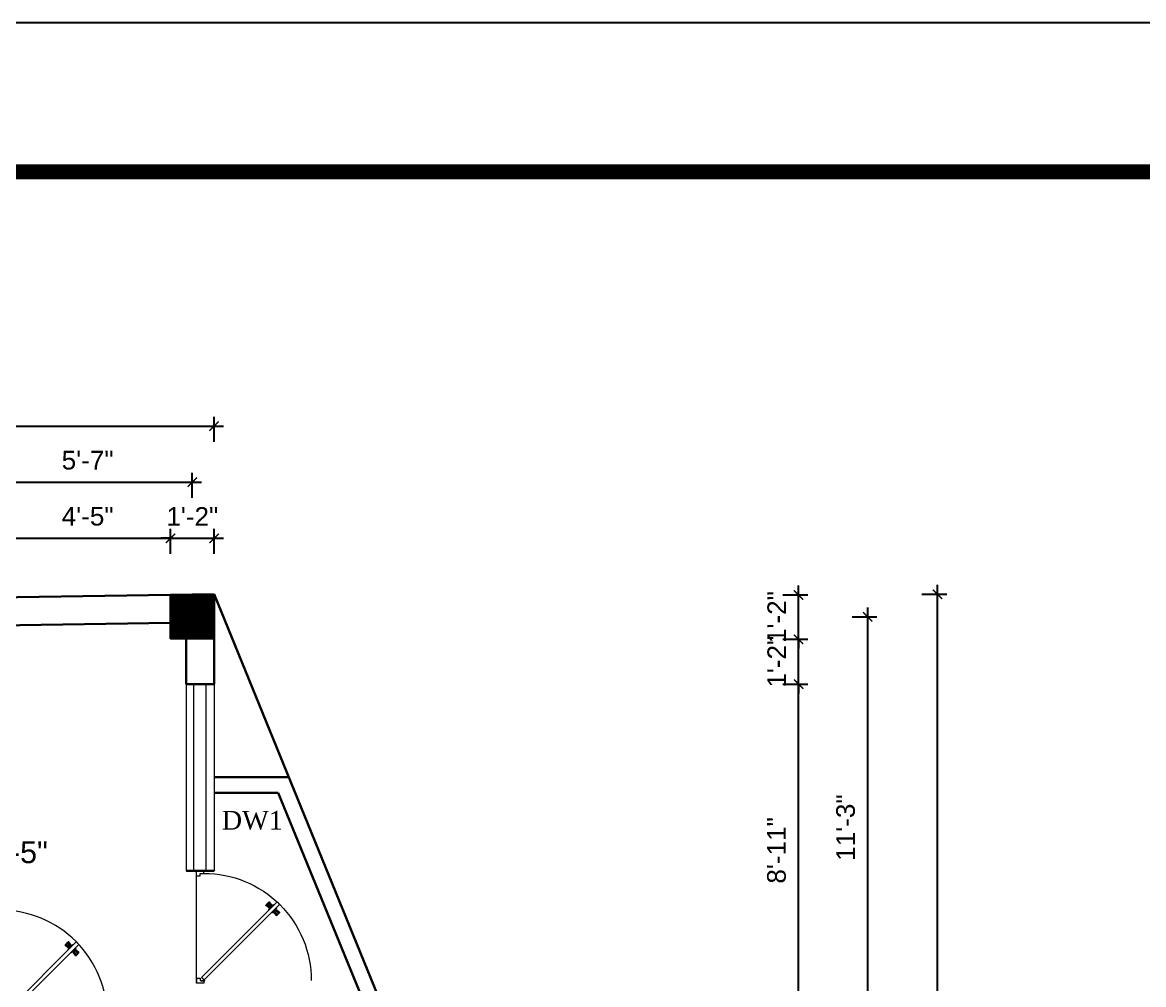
# Model space of a CAD drawing. Header units: inches. Extents: x -4737 to 13205, y 2479 to 13285.
# Drawn here: x -3426.7 to -3066.4, y 8952.8 to 9261.9 of the extents above; entities that cross this region are included whole.
import ezdxf

# ---------------------------------------------------------------- set-up
doc = ezdxf.new("R2010")
doc.units = ezdxf.units.IN
doc.header["$MEASUREMENT"] = 0
for name, color, linetype, lineweight in [('hatch-.09', 8, 'Continuous', 9), ('ns_DIMS', 1, 'Continuous', 0), ('ns_TEXT', 7, 'Continuous', 13), ('PUERTAS', 7, 'Continuous', 9), ('Text', 7, 'Continuous', 13), ('WALL', 12, 'Continuous', 30), ('wall2', 1, 'Continuous', 15), ('windoow', 4, 'Continuous', 5)]:
    doc.layers.add(name, color=color, linetype=linetype, lineweight=lineweight)
doc.styles.add('arial 1000', font='arial.ttf')
doc.styles.get("Standard").update_dxf_attribs({"font": 'arial.ttf'})
doc.dimstyles.new("1-8'", dxfattribs={"dimtxt": 6, "dimasz": 3, "dimexe": 3, "dimexo": 6, "dimgap": 4, "dimtad": 1, "dimdec": 0, "dimzin": 0, "dimdsep": 46, "dimlunit": 4, "dimtxsty": 'arial 1000', "dimblk": 'ARCHTICK', "dimcen": 8, "dimdle": 3, "dimclrt": 7, "dimazin": 0, "dimtfac": 1, "dimtdec": 0, "dimtix": 1, "dimtmove": 2, "dimatfit": 3, "dimfxl": 5, "dimfxlon": 1, "dimarcsym": 0})

# ---------------------------------------------------------------- blocks, each defined once
blk = doc.blocks.new('3ft')
at = {"layer": 'PUERTAS', "color": 2}
for p, q in [((1.01, 2.52), (25.23, 26.74)), ((26.05, 25.92), (1.77, 1.64)), ((21.99, 26.11), (21.98, 26.13)), ((26.05, 25.92), (25.23, 26.74)), ((25.42, 22.68), (25.43, 22.67)), ((0, 2.4), (0, 0)), ((0.72, 2.4), (0, 2.4)), ((1.6, 0), (0, 0)), ((0.72, 1.52), (0.72, 2.44)), ((0.8, 1.52), (0.72, 1.52)), ((0.8, 1.52), (0.8, 2.41)), ((0.8, 1.2), (0.8, 1.52)), ((1.6, 1.2), (0.8, 1.2)), ((1.57, 1.84), (0.94, 2.47)), ((1.63, 1.89), (0.97, 2.55)), ((1.63, 1.89), (1.57, 1.84)), ((1.77, 1.64), (1.57, 1.84)), ((1.6, 0), (1.6, 1.2)), ((34.4, 0), (34.4, 1.2)), ((34.4, 1.2), (35.2, 1.2)), ((34.4, 0), (36, 0)), ((35.2, 1.2), (35.2, 2.4)), ((35.2, 2.4), (36, 2.4)), ((36, 0), (36, 2.4))]:
    blk.add_line(p, q, dxfattribs=at)
at = {"layer": 'PUERTAS', "color": 8}
for p, q in [((22.57, 24.94), (21.65, 25.68)), ((22.63, 24.99), (21.69, 25.75)), ((22.74, 25.1), (21.84, 25.9)), ((22.13, 26.28), (21.98, 26.13)), ((22.88, 25.24), (22.01, 26.06)), ((22.13, 26.28), (22.27, 26.42)), ((22.29, 26.41), (22.27, 26.42)), ((23.16, 25.52), (22.34, 26.39)), ((23.3, 25.66), (22.5, 26.56)), ((23.41, 25.77), (22.65, 26.71)), ((23.46, 25.83), (22.72, 26.75)), ((23.11, 25.12), (22.99, 25.23)), ((23.28, 25.3), (23.17, 25.41)), ((23.36, 25.37), (23.25, 25.49)), ((23.41, 25.43), (23.3, 25.54)), ((23.44, 25.45), (23.33, 25.56)), ((23.64, 25.27), (23.41, 25.22)), ((23.87, 25.49), (23.49, 25.3)), ((24.08, 25.71), (23.57, 25.38)), ((22.69, 24.32), (23.02, 24.83)), ((22.95, 24.96), (22.84, 25.07)), ((22.98, 24.99), (22.86, 25.1)), ((23.03, 25.04), (22.91, 25.15)), ((22.91, 24.53), (23.1, 24.91)), ((23.13, 24.76), (23.18, 24.99)), ((23.31, 24.94), (23.28, 25.08)), ((23.46, 25.09), (23.32, 25.13)), ((23.63, 23.38), (24.14, 23.72)), ((23.84, 23.6), (24.22, 23.79)), ((24.07, 23.82), (24.3, 23.88)), ((24.25, 24), (24.39, 23.97)), ((24.25, 23.26), (24.99, 22.34)), ((24.27, 23.64), (24.38, 23.53)), ((24.3, 23.67), (24.41, 23.56)), ((24.3, 23.32), (25.06, 22.38)), ((24.35, 23.72), (24.46, 23.61)), ((24.4, 24.15), (24.43, 24.01)), ((24.41, 23.43), (25.2, 22.53)), ((24.43, 23.8), (24.54, 23.69)), ((24.58, 24.33), (24.52, 24.1)), ((24.55, 23.57), (25.37, 22.7)), ((24.6, 23.97), (24.72, 23.86)), ((24.8, 24.56), (24.61, 24.18)), ((25.02, 24.77), (24.68, 24.26)), ((24.68, 24.05), (24.79, 23.94)), ((24.73, 24.1), (24.85, 23.99)), ((24.76, 24.13), (24.87, 24.02)), ((24.83, 23.85), (25.7, 23.03)), ((24.97, 23.99), (25.87, 23.2)), ((25.08, 24.1), (26.02, 23.34)), ((25.14, 24.15), (26.06, 23.41)), ((25.58, 22.82), (25.43, 22.67)), ((25.58, 22.82), (25.73, 22.97)), ((25.72, 22.98), (25.73, 22.97)), ((0, 0), (36, 0))]:
    blk.add_line(p, q, dxfattribs=at)
at = {"layer": 'PUERTAS', "color": 1}
for p, q in [((21.67, 25.73), (22.17, 26.23)), ((22.49, 24.95), (21.67, 25.61)), ((21.7, 25.82), (22.14, 26.26)), ((21.73, 25.79), (21.7, 25.82)), ((22.58, 26.7), (22.14, 26.26)), ((22.67, 26.73), (22.17, 26.23)), ((22.61, 26.67), (22.58, 26.7)), ((22.6, 24.96), (23.02, 25.38)), ((23.45, 25.91), (22.79, 26.73)), ((22.82, 25.06), (23.08, 25.32)), ((23.44, 25.81), (23.02, 25.38)), ((23.34, 25.58), (23.08, 25.32)), ((23.46, 25.47), (23.19, 25.21)), ((23.33, 25.7), (23.34, 25.69)), ((23.45, 25.46), (23.33, 25.57)), ((23.57, 25.47), (23.57, 25.47)), ((24.15, 25.79), (23.68, 25.48)), ((23.68, 25.48), (23.68, 25.48)), ((24.27, 25.78), (24.26, 25.79)), ((22.61, 24.25), (22.92, 24.72)), ((22.62, 24.13), (22.61, 24.14)), ((22.7, 25.07), (22.71, 25.06)), ((22.94, 24.95), (22.83, 25.07)), ((22.92, 24.72), (22.92, 24.72)), ((22.93, 24.94), (23.19, 25.21)), ((22.93, 24.84), (22.93, 24.83)), ((23.44, 23.31), (23.45, 23.3)), ((23.56, 23.3), (24.03, 23.61)), ((24.03, 23.61), (24.03, 23.62)), ((24.14, 23.62), (24.14, 23.62)), ((24.25, 23.62), (24.51, 23.89)), ((24.26, 23.29), (24.69, 23.71)), ((24.26, 23.63), (24.37, 23.52)), ((24.26, 23.18), (24.92, 22.37)), ((24.37, 23.52), (24.63, 23.77)), ((24.37, 23.4), (24.37, 23.4)), ((24.78, 24.15), (24.51, 23.89)), ((24.89, 24.03), (24.63, 23.77)), ((25.11, 24.14), (24.69, 23.71)), ((24.77, 24.14), (24.88, 24.03)), ((24.79, 24.38), (24.78, 24.37)), ((24.78, 24.26), (24.78, 24.26)), ((25.1, 24.84), (24.79, 24.38)), ((25, 24.03), (25, 24.03)), ((25.04, 22.36), (25.54, 22.86)), ((25.09, 24.96), (25.1, 24.95)), ((25.1, 22.42), (25.13, 22.39)), ((25.13, 22.39), (25.57, 22.83)), ((25.22, 24.14), (26.03, 23.48)), ((26.04, 23.37), (25.54, 22.86)), ((26.01, 23.27), (25.57, 22.83)), ((25.98, 23.3), (26.01, 23.27))]:
    blk.add_line(p, q, dxfattribs=at)
at = {"layer": 'PUERTAS', "color": 2}
for radius in [0.155, 0.0752]:
    blk.add_circle((0.82, 2.56), radius, dxfattribs=at)
at = {"layer": 'PUERTAS', "color": 8}
blk.add_arc((0.82, 2.56), 34.38, 359.7285, 90.0333, dxfattribs=at)
at = {"layer": 'PUERTAS', "color": 1}
for centre, start, end in [((22.73, 26.68), 38.9236, 135), ((23.28, 25.63), 315, 45), ((23.39, 25.86), 315, 38.9236), ((23.51, 25.41), 50.2572, 135), ((23.62, 25.53), 230.2572, 315), ((24.2, 25.73), 45, 135), ((22.54, 25.01), 231.0764, 315), ((22.67, 24.2), 135, 225), ((22.77, 25.12), 225, 315), ((22.99, 24.89), 135, 219.7428), ((22.87, 24.78), 315, 39.7428), ((23.51, 23.36), 225, 315), ((24.09, 23.56), 50.2572, 135), ((24.2, 23.68), 230.2572, 315), ((24.32, 23.23), 135, 218.9236), ((24.42, 23.46), 135, 225), ((24.84, 24.31), 135, 219.7428), ((24.72, 24.21), 315, 39.7428), ((24.94, 23.98), 45, 135), ((24.98, 22.42), 218.9236, 315), ((25.04, 24.89), 315, 45), ((25.17, 24.08), 51.0764, 135), ((25.98, 23.42), 315, 51.0764)]:
    blk.add_arc(centre, 0.08, start, end, dxfattribs=at)
blk = doc.blocks.new('*U36')
at = {"color": 3}
blk.add_blockref('3ft', (0, 0), dxfattribs=at)
blk = doc.blocks.new('_ArchTick')
at = {"color": 0, "const_width": 0.15}
blk.add_lwpolyline([(-0.5, -0.5), (0.5, 0.5)], dxfattribs=at)
blk = doc.blocks.new('*D1556')
at = {"layer": 'Defpoints', "color": 0, "transparency": 16777216}
for p in [(-3365.11, 9049.31), (-3177.3, 9049.31), (-3309.66, 8942.51)]:
    blk.add_point(p, dxfattribs=at)
at = {"layer": 'ns_DIMS', "color": 0, "lineweight": -2, "transparency": 16777216}
for p, q in [((-3177.3, 8939.51), (-3177.3, 9052.31)), ((-3182.3, 9049.31), (-3174.3, 9049.31)), ((-3182.3, 8942.51), (-3174.3, 8942.51))]:
    blk.add_line(p, q, dxfattribs=at)
at = {"layer": 'ns_DIMS', "color": 0, "lineweight": -2, "transparency": 16777216, "xscale": 3, "yscale": 3, "zscale": 3}
for p, rotation in [((-3177.3, 9049.31), 90), ((-3177.3, 8942.51), 270)]:
    blk.add_blockref('_ArchTick', p, dxfattribs=dict(at, rotation=rotation))
at = {"layer": 'ns_DIMS', "color": 7, "transparency": 16777216, "insert": (-3184.36, 8995.91), "char_height": 6, "attachment_point": 5, "rotation": 90, "style": 'arial 1000'}
blk.add_mtext('8\'-11"', dxfattribs=at)
blk = doc.blocks.new('*D1557')
at = {"layer": 'Defpoints', "color": 0, "transparency": 16777216}
for p in [(-3365.11, 9063.73), (-3177.3, 9063.73), (-3365.11, 9049.31)]:
    blk.add_point(p, dxfattribs=at)
at = {"layer": 'ns_DIMS', "color": 0, "lineweight": -2, "transparency": 16777216}
for p, q in [((-3177.3, 9063.73), (-3177.3, 9066.73)), ((-3182.3, 9063.73), (-3174.3, 9063.73)), ((-3177.3, 9049.31), (-3177.3, 9063.73)), ((-3182.3, 9049.31), (-3174.3, 9049.31)), ((-3177.3, 9049.31), (-3177.3, 9046.31))]:
    blk.add_line(p, q, dxfattribs=at)
at = {"layer": 'ns_DIMS', "color": 0, "lineweight": -2, "transparency": 16777216, "xscale": 3, "yscale": 3, "zscale": 3}
for p, rotation in [((-3177.3, 9063.73), 270), ((-3177.3, 9049.31), 90)]:
    blk.add_blockref('_ArchTick', p, dxfattribs=dict(at, rotation=rotation))
at = {"layer": 'ns_DIMS', "color": 7, "transparency": 16777216, "insert": (-3184.31, 9056.52), "char_height": 6, "attachment_point": 5, "rotation": 90, "style": 'arial 1000'}
blk.add_mtext('1\'-2"', dxfattribs=at)
blk = doc.blocks.new('*D1558')
at = {"layer": 'Defpoints', "color": 0, "transparency": 16777216}
for p in [(-3365.11, 9077.96), (-3177.3, 9077.96), (-3365.11, 9063.73)]:
    blk.add_point(p, dxfattribs=at)
at = {"layer": 'ns_DIMS', "color": 0, "lineweight": -2, "transparency": 16777216}
for p, q in [((-3177.3, 9077.96), (-3177.3, 9080.96)), ((-3182.3, 9077.96), (-3174.3, 9077.96)), ((-3177.3, 9063.73), (-3177.3, 9077.96)), ((-3182.3, 9063.73), (-3174.3, 9063.73)), ((-3177.3, 9063.73), (-3177.3, 9060.73))]:
    blk.add_line(p, q, dxfattribs=at)
at = {"layer": 'ns_DIMS', "color": 0, "lineweight": -2, "transparency": 16777216, "xscale": 3, "yscale": 3, "zscale": 3}
for p, rotation in [((-3177.3, 9077.96), 270), ((-3177.3, 9063.73), 90)]:
    blk.add_blockref('_ArchTick', p, dxfattribs=dict(at, rotation=rotation))
at = {"layer": 'ns_DIMS', "color": 7, "transparency": 16777216, "insert": (-3184.31, 9070.85), "char_height": 6, "attachment_point": 5, "rotation": 90, "style": 'arial 1000'}
blk.add_mtext('1\'-2"', dxfattribs=at)
blk = doc.blocks.new('*D1559')
at = {"layer": 'Defpoints', "color": 0, "transparency": 16777216}
for p in [(-3365.11, 9070.96), (-3309.66, 8935.51), (-3155.1, 8935.51)]:
    blk.add_point(p, dxfattribs=at)
at = {"layer": 'ns_DIMS', "color": 0, "lineweight": -2, "transparency": 16777216}
for p, q in [((-3155.1, 9073.96), (-3155.1, 8932.51)), ((-3160.1, 9070.96), (-3152.1, 9070.96)), ((-3160.1, 8935.51), (-3152.1, 8935.51))]:
    blk.add_line(p, q, dxfattribs=at)
at = {"layer": 'ns_DIMS', "color": 0, "lineweight": -2, "transparency": 16777216, "xscale": 3, "yscale": 3, "zscale": 3}
for p, rotation in [((-3155.1, 9070.96), 90), ((-3155.1, 8935.51), 270)]:
    blk.add_blockref('_ArchTick', p, dxfattribs=dict(at, rotation=rotation))
at = {"layer": 'ns_DIMS', "color": 7, "transparency": 16777216, "insert": (-3162.16, 9003.23), "char_height": 6, "attachment_point": 5, "rotation": 90, "style": 'arial 1000'}
blk.add_mtext('11\'-3"', dxfattribs=at)
blk = doc.blocks.new('*D1455')
at = {"layer": 'Defpoints', "color": 0, "transparency": 16777216}
for p in [(-3365.11, 9078.16), (-3132.67, 9078.16), (-3256.51, 8669.51)]:
    blk.add_point(p, dxfattribs=at)
at = {"layer": 'ns_DIMS', "color": 0, "lineweight": -2, "transparency": 16777216}
for p, q in [((-3132.67, 8666.51), (-3132.67, 9081.16)), ((-3137.67, 9078.16), (-3129.67, 9078.16)), ((-3137.67, 8669.51), (-3129.67, 8669.51))]:
    blk.add_line(p, q, dxfattribs=at)
at = {"layer": 'ns_DIMS', "color": 0, "lineweight": -2, "transparency": 16777216, "xscale": 3, "yscale": 3, "zscale": 3}
for p, rotation in [((-3132.67, 9078.16), 90), ((-3132.67, 8669.51), 270)]:
    blk.add_blockref('_ArchTick', p, dxfattribs=dict(at, rotation=rotation))
at = {"layer": 'ns_DIMS', "color": 7, "transparency": 16777216, "insert": (-3139.74, 8873.83), "char_height": 6, "attachment_point": 5, "rotation": 90, "style": 'arial 1000'}
blk.add_mtext('34\'-1"', dxfattribs=at)
blk = doc.blocks.new('*D1458')
at = {"layer": 'Defpoints', "color": 0, "transparency": 16777216}
for p in [(-3365.11, 9132.16), (-3365.11, 9078.16), (-3587.25, 9075.02)]:
    blk.add_point(p, dxfattribs=at)
at = {"layer": 'ns_DIMS', "color": 0, "lineweight": -2, "transparency": 16777216}
for p, q in [((-3587.25, 9127.16), (-3587.25, 9135.16)), ((-3365.11, 9127.16), (-3365.11, 9135.16)), ((-3590.25, 9132.16), (-3362.11, 9132.16))]:
    blk.add_line(p, q, dxfattribs=at)
at = {"layer": 'ns_DIMS', "color": 0, "lineweight": -2, "transparency": 16777216, "xscale": 3, "yscale": 3, "zscale": 3, "rotation": 180}
blk.add_blockref('_ArchTick', (-3587.25, 9132.16), dxfattribs=at)
at = {"layer": 'ns_DIMS', "color": 0, "lineweight": -2, "transparency": 16777216, "xscale": 3, "yscale": 3, "zscale": 3}
blk.add_blockref('_ArchTick', (-3365.11, 9132.16), dxfattribs=at)
at = {"layer": 'ns_DIMS', "color": 7, "transparency": 16777216, "insert": (-3476.18, 9139.22), "char_height": 6, "attachment_point": 5, "style": 'arial 1000'}
blk.add_mtext('18\'-6"', dxfattribs=at)
blk = doc.blocks.new('*D1461')
at = {"layer": 'Defpoints', "color": 0, "transparency": 16777216}
for p in [(-3379.11, 9096.16), (-3432.37, 9077.01), (-3379.11, 9078.16)]:
    blk.add_point(p, dxfattribs=at)
at = {"layer": 'ns_DIMS', "color": 0, "lineweight": -2, "transparency": 16777216}
for p, q in [((-3432.37, 9091.16), (-3432.37, 9099.16)), ((-3379.11, 9091.16), (-3379.11, 9099.16)), ((-3435.37, 9096.16), (-3376.11, 9096.16))]:
    blk.add_line(p, q, dxfattribs=at)
at = {"layer": 'ns_DIMS', "color": 0, "lineweight": -2, "transparency": 16777216, "xscale": 3, "yscale": 3, "zscale": 3, "rotation": 180}
blk.add_blockref('_ArchTick', (-3432.37, 9096.16), dxfattribs=at)
at = {"layer": 'ns_DIMS', "color": 0, "lineweight": -2, "transparency": 16777216, "xscale": 3, "yscale": 3, "zscale": 3}
blk.add_blockref('_ArchTick', (-3379.11, 9096.16), dxfattribs=at)
at = {"layer": 'ns_DIMS', "color": 7, "transparency": 16777216, "insert": (-3405.74, 9103.21), "char_height": 6, "attachment_point": 5, "style": 'arial 1000'}
blk.add_mtext('4\'-5"', dxfattribs=at)
blk = doc.blocks.new('*D1462')
at = {"layer": 'Defpoints', "color": 0, "transparency": 16777216}
for p in [(-3365.11, 9096.16), (-3379.11, 9077.96), (-3365.11, 9078.16)]:
    blk.add_point(p, dxfattribs=at)
at = {"layer": 'ns_DIMS', "color": 0, "lineweight": -2, "transparency": 16777216}
for p, q in [((-3379.11, 9091.16), (-3379.11, 9099.16)), ((-3365.11, 9091.16), (-3365.11, 9099.16)), ((-3379.11, 9096.16), (-3382.11, 9096.16)), ((-3379.11, 9096.16), (-3365.11, 9096.16)), ((-3365.11, 9096.16), (-3362.11, 9096.16))]:
    blk.add_line(p, q, dxfattribs=at)
at = {"layer": 'ns_DIMS', "color": 0, "lineweight": -2, "transparency": 16777216, "xscale": 3, "yscale": 3, "zscale": 3}
blk.add_blockref('_ArchTick', (-3379.11, 9096.16), dxfattribs=at)
at = {"layer": 'ns_DIMS', "color": 0, "lineweight": -2, "transparency": 16777216, "xscale": 3, "yscale": 3, "zscale": 3, "rotation": 180}
blk.add_blockref('_ArchTick', (-3365.11, 9096.16), dxfattribs=at)
at = {"layer": 'ns_DIMS', "color": 7, "transparency": 16777216, "insert": (-3372.11, 9103.17), "char_height": 6, "attachment_point": 5, "style": 'arial 1000'}
blk.add_mtext('1\'-2"', dxfattribs=at)
blk = doc.blocks.new('*D1463')
at = {"layer": 'Defpoints', "color": 0, "transparency": 16777216}
for p in [(-3372.11, 9114.16), (-3439.37, 9077.01), (-3372.11, 9078.16)]:
    blk.add_point(p, dxfattribs=at)
at = {"layer": 'ns_DIMS', "color": 0, "lineweight": -2, "transparency": 16777216}
for p, q in [((-3439.37, 9109.16), (-3439.37, 9117.16)), ((-3372.11, 9109.16), (-3372.11, 9117.16)), ((-3442.37, 9114.16), (-3369.11, 9114.16))]:
    blk.add_line(p, q, dxfattribs=at)
at = {"layer": 'ns_DIMS', "color": 0, "lineweight": -2, "transparency": 16777216, "xscale": 3, "yscale": 3, "zscale": 3, "rotation": 180}
blk.add_blockref('_ArchTick', (-3439.37, 9114.16), dxfattribs=at)
at = {"layer": 'ns_DIMS', "color": 0, "lineweight": -2, "transparency": 16777216, "xscale": 3, "yscale": 3, "zscale": 3}
blk.add_blockref('_ArchTick', (-3372.11, 9114.16), dxfattribs=at)
at = {"layer": 'ns_DIMS', "color": 7, "transparency": 16777216, "insert": (-3405.74, 9121.21), "char_height": 6, "attachment_point": 5, "style": 'arial 1000'}
blk.add_mtext('5\'-7"', dxfattribs=at)

msp = doc.modelspace()

# ---------------------------------------------------------------- hatches: boundary and pattern name
at = {"layer": 'hatch-.09'}
h = msp.add_hatch(dxfattribs=at)
h.set_pattern_fill('ANSI31', color=256)
h.set_pattern_definition([(45, (-18811.4992, 8787.81952), (-0.0883883476, 0.0883883476), [])])
h.paths.add_polyline_path([(-3365.11, 9077.96), (-3379.11, 9077.96), (-3379.11, 9063.96), (-3365.11, 9063.96)])

# ---------------------------------------------------------------- linework, layer by layer
msp.add_lwpolyline([(-4506.27, 7016.82), (-4506.27, 9261.86), (-1331.47, 9261.86), (-1331.47, 7016.82)], close=True)
at = {"const_width": 4.8}
msp.add_lwpolyline([(-1379.47, 7064.82), (-1379.47, 9213.86), (-4362.27, 9213.86), (-4362.27, 7064.82)], close=True, dxfattribs=at)
at = {"layer": 'WALL'}
for p, q in [((-3365.11, 9078.16), (-3587.25, 9075.02)), ((-3365.11, 9078.16), (-3365.11, 9049.31)), ((-3365.11, 9078.16), (-3310.06, 8943.51)), ((-3379.11, 9068.96), (-3434.62, 9068.17)), ((-3374.11, 9064.16), (-3374.11, 9049.31)), ((-3374.11, 9049.31), (-3365.11, 9049.31)), ((-3341.11, 9019.45), (-3365.11, 9019.45)), ((-3344.47, 9014.45), (-3365.11, 9014.45)), ((-3344.47, 9014.45), (-3315.47, 8943.51)), ((-3374.11, 8989.31), (-3365.11, 8989.31))]:
    msp.add_line(p, q, dxfattribs=at)
msp.add_lwpolyline([(-3379.11, 9077.96), (-3365.11, 9077.96), (-3365.11, 9063.96), (-3379.11, 9063.96)], close=True, dxfattribs=at)
at = {"layer": 'wall2'}
for p, q in [((-3374.11, 9049.31), (-3374.11, 8989.31)), ((-3365.11, 9049.31), (-3365.11, 8989.31))]:
    msp.add_line(p, q, dxfattribs=at)
at = {"layer": 'windoow'}
for p, q in [((-3371.61, 8989.31), (-3371.61, 9049.31)), ((-3367.61, 8989.31), (-3367.61, 9049.31))]:
    msp.add_line(p, q, dxfattribs=at)

# ---------------------------------------------------------------- block references
at = {"layer": 'WALL', "xscale": -1, "rotation": 270}
msp.add_blockref('*U36', (-3370.81, 8953.31), dxfattribs=at)
at = {"layer": 'WALL'}
msp.add_blockref('*U36', (-3434.62, 8939.78), dxfattribs=at)

# ---------------------------------------------------------------- texts
at = {"layer": 'ns_TEXT', "insert": (-3364.54, 9008.6), "char_height": 6, "attachment_point": 1}
msp.add_mtext_dynamic_manual_height_columns('\\pi1.89167;{\\fTimes New Roman|b0|i0|c0|p18;DW1}', width=21.7401, gutter_width=72, heights=[4.46], dxfattribs=at)
at = {"layer": 'Text', "insert": (-3445.88, 8998.81), "char_height": 7, "width": 440.957, "attachment_point": 2}
msp.add_mtext('16\'-9"x10\'-5"', dxfattribs=at)

# ---------------------------------------------------------------- dimensions: what is measured, and where the dimension line sits
at = {"layer": 'ns_DIMS'}
for base, p1, p2, picture, middle in [((-3365.11, 9132.16), (-3587.25, 9075.02), (-3365.11, 9078.16), '*D1458', (-3476.18, 9139.22)), ((-3372.11, 9114.16), (-3439.37, 9077.01), (-3372.11, 9078.16), '*D1463', (-3405.74, 9121.21)), ((-3379.11, 9096.16), (-3432.37, 9077.01), (-3379.11, 9078.16), '*D1461', (-3405.74, 9103.21)), ((-3365.11, 9096.16), (-3379.11, 9077.96), (-3365.11, 9078.16), '*D1462', (-3372.11, 9103.17))]:
    dim = msp.add_linear_dim(base=base, p1=p1, p2=p2, dimstyle="1-8'", dxfattribs=at)
    dim.commit()
    dim.dimension.update_dxf_attribs({"geometry": picture, "text_midpoint": middle})
for base, p1, p2, picture, middle in [((-3132.67, 9078.16), (-3256.51, 8669.51), (-3365.11, 9078.16), '*D1455', (-3139.74, 8873.83)), ((-3177.3, 9077.96), (-3365.11, 9063.73), (-3365.11, 9077.96), '*D1558', (-3184.31, 9070.85)), ((-3155.1, 8935.51), (-3365.11, 9070.96), (-3309.66, 8935.51), '*D1559', (-3162.16, 9003.23)), ((-3177.3, 9063.73), (-3365.11, 9049.31), (-3365.11, 9063.73), '*D1557', (-3184.31, 9056.52)), ((-3177.3, 9049.31), (-3309.66, 8942.51), (-3365.11, 9049.31), '*D1556', (-3184.36, 8995.91))]:
    dim = msp.add_linear_dim(base=base, p1=p1, p2=p2, angle=90, dimstyle="1-8'", dxfattribs=at)
    dim.commit()
    dim.dimension.update_dxf_attribs({"geometry": picture, "text_midpoint": middle})

doc.saveas('drawing.dxf')
